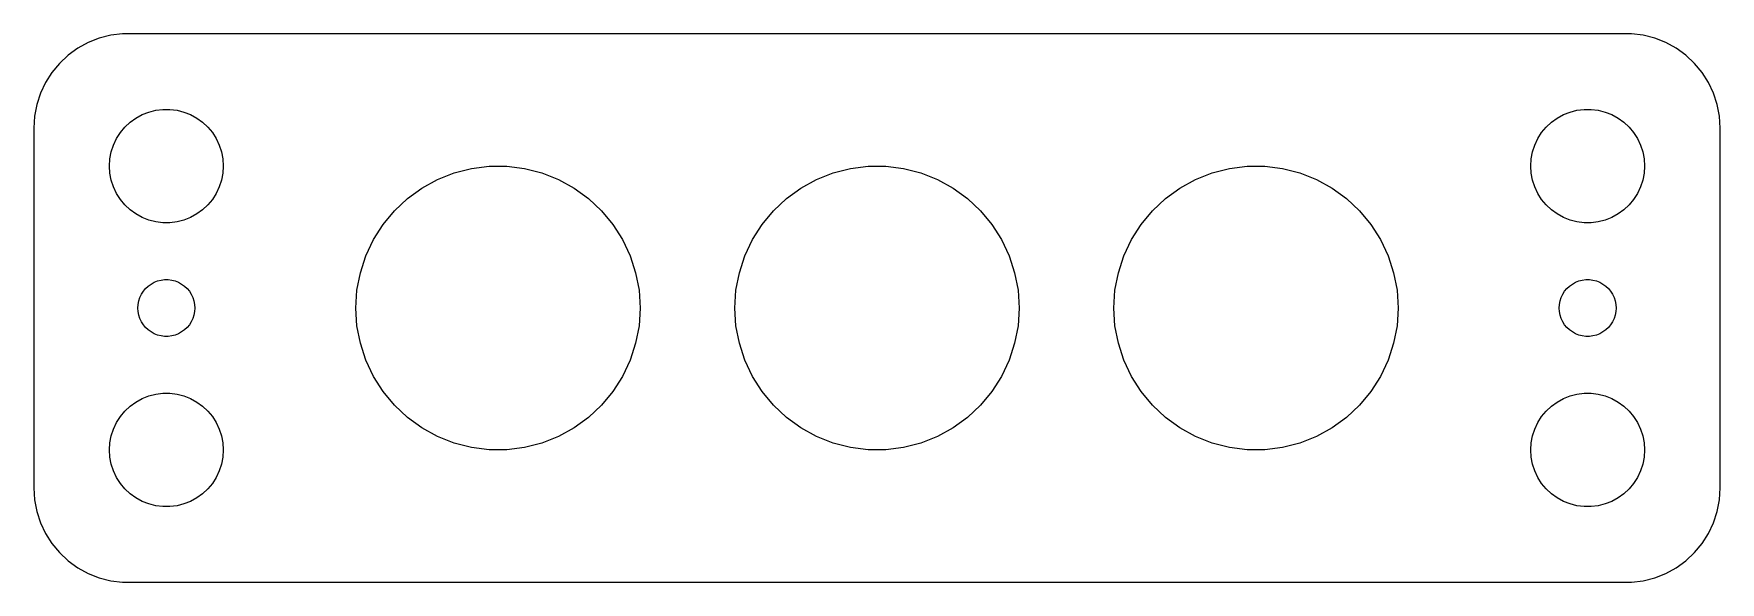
# Model space of a CAD drawing. Header units: metres. Extents: x -44.5 to 44.5, y -14.5 to 14.5.
import ezdxf

# ---------------------------------------------------------------- set-up
doc = ezdxf.new("R2010")
doc.units = ezdxf.units.M

msp = doc.modelspace()

# ---------------------------------------------------------------- linework, layer by layer
for p, q in [((-41.0451, 14.2553), (-41.6289, 14.0241)), ((-40.4369, 14.4114), (-41.0451, 14.2553)), ((-39.8139, 14.4901), (-40.4369, 14.4114)), ((39.8139, 14.4901), (-39.8139, 14.4901)), ((40.4369, 14.4114), (39.8139, 14.4901)), ((41.0451, 14.2553), (40.4369, 14.4114)), ((41.6289, 14.0241), (41.0451, 14.2553)), ((-42.6871, 13.3526), (-43.1448, 12.9227)), ((-42.1791, 13.7216), (-42.6871, 13.3526)), ((-41.6289, 14.0241), (-42.1791, 13.7216)), ((42.1791, 13.7216), (41.6289, 14.0241)), ((42.6871, 13.3526), (42.1791, 13.7216)), ((43.1448, 12.9227), (42.6871, 13.3526)), ((-43.1448, 12.9227), (-43.5451, 12.4389)), ((43.5451, 12.4389), (43.1448, 12.9227)), ((-43.8815, 11.9088), (-44.1489, 11.3406)), ((-43.5451, 12.4389), (-43.8815, 11.9088)), ((43.8815, 11.9088), (43.5451, 12.4389)), ((44.1489, 11.3406), (43.8815, 11.9088)), ((-44.3429, 10.7434), (-44.4606, 10.1267)), ((-44.1489, 11.3406), (-44.3429, 10.7434)), ((44.3429, 10.7434), (44.1489, 11.3406)), ((44.4606, 10.1267), (44.3429, 10.7434)), ((-44.4606, 10.1267), (-44.5, 9.5)), ((-39.6869, 9.55363), (-39.4123, 9.81154)), ((-39.4123, 9.81154), (-39.1075, 10.033)), ((-39.1075, 10.033), (-38.7773, 10.2145)), ((-38.7773, 10.2145), (-38.427, 10.3532)), ((-38.427, 10.3532), (-38.0621, 10.4469)), ((-38.0621, 10.4469), (-37.6884, 10.4941)), ((-37.6884, 10.4941), (-37.3116, 10.4941)), ((-37.3116, 10.4941), (-36.9379, 10.4469)), ((-36.9379, 10.4469), (-36.5729, 10.3532)), ((-36.5729, 10.3532), (-36.2227, 10.2145)), ((-36.2227, 10.2145), (-35.8925, 10.033)), ((-35.8925, 10.033), (-35.5877, 9.81154)), ((-35.5877, 9.81154), (-35.3131, 9.55363)), ((35.3131, 9.55363), (35.5877, 9.81154)), ((35.5877, 9.81154), (35.8925, 10.033)), ((35.8925, 10.033), (36.2227, 10.2145)), ((36.2227, 10.2145), (36.5729, 10.3532)), ((36.5729, 10.3532), (36.9379, 10.4469)), ((36.9379, 10.4469), (37.3116, 10.4941)), ((37.3116, 10.4941), (37.6884, 10.4941)), ((37.6884, 10.4941), (38.0621, 10.4469)), ((38.0621, 10.4469), (38.427, 10.3532)), ((38.427, 10.3532), (38.7773, 10.2145)), ((38.7773, 10.2145), (39.1075, 10.033)), ((39.1075, 10.033), (39.4123, 9.81154)), ((39.4123, 9.81154), (39.6869, 9.55363)), ((44.5, 9.5), (44.4606, 10.1267)), ((-44.5, 9.5), (-44.5, -9.5)), ((-40.2893, 8.60437), (-40.1289, 8.94525)), ((-40.1289, 8.94525), (-39.927, 9.26335)), ((-39.927, 9.26335), (-39.6869, 9.55363)), ((-35.3131, 9.55363), (-35.0729, 9.26335)), ((-35.0729, 9.26335), (-34.8711, 8.94525)), ((-34.8711, 8.94525), (-34.7107, 8.60437)), ((34.7107, 8.60437), (34.8711, 8.94525)), ((34.8711, 8.94525), (35.0729, 9.26335)), ((35.0729, 9.26335), (35.3131, 9.55363)), ((39.6869, 9.55363), (39.927, 9.26335)), ((39.927, 9.26335), (40.1289, 8.94525)), ((40.1289, 8.94525), (40.2893, 8.60437)), ((44.5, -9.5), (44.5, 9.5)), ((-40.4763, 7.87599), (-40.4057, 8.24606)), ((-40.4057, 8.24606), (-40.2893, 8.60437)), ((-34.7107, 8.60437), (-34.5942, 8.24606)), ((-34.5942, 8.24606), (-34.5237, 7.87599)), ((34.5237, 7.87599), (34.5942, 8.24606)), ((34.5942, 8.24606), (34.7107, 8.60437)), ((40.2893, 8.60437), (40.4057, 8.24606)), ((40.4057, 8.24606), (40.4763, 7.87599)), ((-40.5, 7.5), (-40.4763, 7.87599)), ((-40.4763, 7.12399), (-40.5, 7.5)), ((-40.4057, 6.75392), (-40.4763, 7.12399)), ((-34.5237, 7.12399), (-34.5942, 6.75392)), ((-34.5237, 7.87599), (-34.5, 7.5)), ((-34.5, 7.5), (-34.5237, 7.12399)), ((-23.1933, 6.78619), (-22.3176, 7.13292)), ((-22.3176, 7.13292), (-21.4053, 7.36714)), ((-21.4053, 7.36714), (-20.4709, 7.4852)), ((-20.4709, 7.4852), (-19.5291, 7.4852)), ((-19.5291, 7.4852), (-18.5946, 7.36714)), ((-18.5946, 7.36714), (-17.6824, 7.13292)), ((-17.6824, 7.13292), (-16.8067, 6.78619)), ((-3.19334, 6.78619), (-2.31763, 7.13292)), ((-2.31763, 7.13292), (-1.40535, 7.36714)), ((-1.40535, 7.36714), (-0.470917, 7.4852)), ((-0.470917, 7.4852), (0.470917, 7.4852)), ((0.470917, 7.4852), (1.40535, 7.36714)), ((1.40535, 7.36714), (2.31763, 7.13292)), ((2.31763, 7.13292), (3.19334, 6.78619)), ((16.8067, 6.78619), (17.6824, 7.13292)), ((17.6824, 7.13292), (18.5946, 7.36714)), ((18.5946, 7.36714), (19.5291, 7.4852)), ((19.5291, 7.4852), (20.4709, 7.4852)), ((20.4709, 7.4852), (21.4053, 7.36714)), ((21.4053, 7.36714), (22.3176, 7.13292)), ((22.3176, 7.13292), (23.1933, 6.78619)), ((34.5, 7.5), (34.5237, 7.87599)), ((34.5237, 7.12399), (34.5, 7.5)), ((34.5942, 6.75392), (34.5237, 7.12399)), ((40.4763, 7.12399), (40.4057, 6.75392)), ((40.4763, 7.87599), (40.5, 7.5)), ((40.5, 7.5), (40.4763, 7.12399)), ((-40.2893, 6.39561), (-40.4057, 6.75392)), ((-40.1289, 6.05473), (-40.2893, 6.39561)), ((-34.7107, 6.39561), (-34.8711, 6.05473)), ((-34.5942, 6.75392), (-34.7107, 6.39561)), ((-24.7807, 5.77884), (-24.0187, 6.33246)), ((-24.0187, 6.33246), (-23.1933, 6.78619)), ((-16.8067, 6.78619), (-15.9813, 6.33246)), ((-15.9813, 6.33246), (-15.2193, 5.77884)), ((-4.78067, 5.77884), (-4.01869, 6.33246)), ((-4.01869, 6.33246), (-3.19334, 6.78619)), ((3.19334, 6.78619), (4.01869, 6.33246)), ((4.01869, 6.33246), (4.78067, 5.77884)), ((15.2193, 5.77884), (15.9813, 6.33246)), ((15.9813, 6.33246), (16.8067, 6.78619)), ((23.1933, 6.78619), (24.0187, 6.33246)), ((24.0187, 6.33246), (24.7807, 5.77884)), ((34.7107, 6.39561), (34.5942, 6.75392)), ((34.8711, 6.05473), (34.7107, 6.39561)), ((40.2893, 6.39561), (40.1289, 6.05473)), ((40.4057, 6.75392), (40.2893, 6.39561)), ((-39.927, 5.73663), (-40.1289, 6.05473)), ((-39.6869, 5.44635), (-39.927, 5.73663)), ((-39.4123, 5.18845), (-39.6869, 5.44635)), ((-35.3131, 5.44635), (-35.5877, 5.18845)), ((-35.0729, 5.73663), (-35.3131, 5.44635)), ((-34.8711, 6.05473), (-35.0729, 5.73663)), ((-25.4673, 5.13409), (-24.7807, 5.77884)), ((-15.2193, 5.77884), (-14.5327, 5.13409)), ((-5.46725, 5.13409), (-4.78067, 5.77884)), ((4.78067, 5.77884), (5.46725, 5.13409)), ((14.5327, 5.13409), (15.2193, 5.77884)), ((24.7807, 5.77884), (25.4673, 5.13409)), ((35.0729, 5.73663), (34.8711, 6.05473)), ((35.3131, 5.44635), (35.0729, 5.73663)), ((35.5877, 5.18845), (35.3131, 5.44635)), ((39.6869, 5.44635), (39.4123, 5.18845)), ((39.927, 5.73663), (39.6869, 5.44635)), ((40.1289, 6.05473), (39.927, 5.73663)), ((-39.1075, 4.96701), (-39.4123, 5.18845)), ((-38.7773, 4.78551), (-39.1075, 4.96701)), ((-38.427, 4.64682), (-38.7773, 4.78551)), ((-38.0621, 4.55313), (-38.427, 4.64682)), ((-37.6884, 4.50591), (-38.0621, 4.55313)), ((-37.3116, 4.50591), (-37.6884, 4.50591)), ((-36.9379, 4.55313), (-37.3116, 4.50591)), ((-36.5729, 4.64682), (-36.9379, 4.55313)), ((-36.2227, 4.78551), (-36.5729, 4.64682)), ((-35.8925, 4.96701), (-36.2227, 4.78551)), ((-35.5877, 5.18845), (-35.8925, 4.96701)), ((-26.0676, 4.40839), (-25.4673, 5.13409)), ((-14.5327, 5.13409), (-13.9324, 4.40839)), ((-6.06763, 4.40839), (-5.46725, 5.13409)), ((5.46725, 5.13409), (6.06763, 4.40839)), ((13.9324, 4.40839), (14.5327, 5.13409)), ((25.4673, 5.13409), (26.0676, 4.40839)), ((35.8925, 4.96701), (35.5877, 5.18845)), ((36.2227, 4.78551), (35.8925, 4.96701)), ((36.5729, 4.64682), (36.2227, 4.78551)), ((36.9379, 4.55313), (36.5729, 4.64682)), ((37.3116, 4.50591), (36.9379, 4.55313)), ((37.6884, 4.50591), (37.3116, 4.50591)), ((38.0621, 4.55313), (37.6884, 4.50591)), ((38.427, 4.64682), (38.0621, 4.55313)), ((38.7773, 4.78551), (38.427, 4.64682)), ((39.1075, 4.96701), (38.7773, 4.78551)), ((39.4123, 5.18845), (39.1075, 4.96701)), ((-26.9733, 2.76093), (-26.5723, 3.61314)), ((-26.5723, 3.61314), (-26.0676, 4.40839)), ((-13.9324, 4.40839), (-13.4277, 3.61314)), ((-13.4277, 3.61314), (-13.0267, 2.76093)), ((-6.97331, 2.76093), (-6.5723, 3.61314)), ((-6.5723, 3.61314), (-6.06763, 4.40839)), ((6.06763, 4.40839), (6.5723, 3.61314)), ((6.5723, 3.61314), (6.97331, 2.76093)), ((13.0267, 2.76093), (13.4277, 3.61314)), ((13.4277, 3.61314), (13.9324, 4.40839)), ((26.0676, 4.40839), (26.5723, 3.61314)), ((26.5723, 3.61314), (26.9733, 2.76093)), ((-27.2644, 1.86517), (-26.9733, 2.76093)), ((-13.0267, 2.76093), (-12.7356, 1.86517)), ((-7.26436, 1.86517), (-6.97331, 2.76093)), ((6.97331, 2.76093), (7.26436, 1.86517)), ((12.7356, 1.86517), (13.0267, 2.76093)), ((26.9733, 2.76093), (27.2644, 1.86517)), ((-27.4409, 0.939987), (-27.2644, 1.86517)), ((-12.7356, 1.86517), (-12.5591, 0.939987)), ((-7.44086, 0.939987), (-7.26436, 1.86517)), ((7.26436, 1.86517), (7.44086, 0.939987)), ((12.5591, 0.939987), (12.7356, 1.86517)), ((27.2644, 1.86517), (27.4409, 0.939987)), ((-38.7135, 0.881668), (-38.5934, 1.02681)), ((-38.5934, 1.02681), (-38.4561, 1.15576)), ((-38.4561, 1.15576), (-38.3037, 1.26648)), ((-38.3037, 1.26648), (-38.1387, 1.35724)), ((-38.1387, 1.35724), (-37.9635, 1.42657)), ((-37.9635, 1.42657), (-37.7811, 1.47342)), ((-37.7811, 1.47342), (-37.5942, 1.49704)), ((-37.5942, 1.49704), (-37.4058, 1.49704)), ((-37.4058, 1.49704), (-37.2189, 1.47342)), ((-37.2189, 1.47342), (-37.0365, 1.42657)), ((-37.0365, 1.42657), (-36.8613, 1.35724)), ((-36.8613, 1.35724), (-36.6963, 1.26648)), ((-36.6963, 1.26648), (-36.5439, 1.15576)), ((-36.5439, 1.15576), (-36.4065, 1.02681)), ((-36.4065, 1.02681), (-36.2865, 0.881668)), ((-27.5, 0), (-27.4409, 0.939987)), ((-12.5591, 0.939987), (-12.5, 0)), ((-7.5, 0), (-7.44086, 0.939987)), ((7.44086, 0.939987), (7.5, 0)), ((12.5, 0), (12.5591, 0.939987)), ((27.4409, 0.939987), (27.5, 0)), ((36.2865, 0.881668), (36.4065, 1.02681)), ((36.4065, 1.02681), (36.5439, 1.15576)), ((36.5439, 1.15576), (36.6963, 1.26648)), ((36.6963, 1.26648), (36.8613, 1.35724)), ((36.8613, 1.35724), (37.0365, 1.42657)), ((37.0365, 1.42657), (37.2189, 1.47342)), ((37.2189, 1.47342), (37.4058, 1.49704)), ((37.4058, 1.49704), (37.5942, 1.49704)), ((37.5942, 1.49704), (37.7811, 1.47342)), ((37.7811, 1.47342), (37.9635, 1.42657)), ((37.9635, 1.42657), (38.1387, 1.35724)), ((38.1387, 1.35724), (38.3037, 1.26648)), ((38.3037, 1.26648), (38.4561, 1.15576)), ((38.4561, 1.15576), (38.5934, 1.02681)), ((38.5934, 1.02681), (38.7135, 0.881668)), ((-39, 0), (-38.9882, 0.187988)), ((-38.9882, -0.187988), (-39, 0)), ((-38.9882, 0.187988), (-38.9529, 0.373032)), ((-38.9529, 0.373032), (-38.8947, 0.552185)), ((-38.8947, 0.552185), (-38.8145, 0.722626)), ((-38.8145, 0.722626), (-38.7135, 0.881668)), ((-36.2865, 0.881668), (-36.1855, 0.722626)), ((-36.1855, 0.722626), (-36.1053, 0.552185)), ((-36.1053, 0.552185), (-36.0471, 0.373032)), ((-36.0471, 0.373032), (-36.0118, 0.187988)), ((-36.0118, 0.187988), (-36, 0)), ((-36, 0), (-36.0118, -0.187988)), ((-27.4409, -0.939987), (-27.5, 0)), ((-12.5, 0), (-12.5591, -0.939987)), ((-7.44086, -0.939987), (-7.5, 0)), ((7.5, 0), (7.44086, -0.939987)), ((12.5591, -0.939987), (12.5, 0)), ((27.5, 0), (27.4409, -0.939987)), ((36, 0), (36.0118, 0.187988)), ((36.0118, -0.187988), (36, 0)), ((36.0118, 0.187988), (36.0471, 0.373032)), ((36.0471, 0.373032), (36.1053, 0.552185)), ((36.1053, 0.552185), (36.1855, 0.722626)), ((36.1855, 0.722626), (36.2865, 0.881668)), ((38.7135, 0.881668), (38.8145, 0.722626)), ((38.8145, 0.722626), (38.8947, 0.552185)), ((38.8947, 0.552185), (38.9529, 0.373032)), ((38.9529, 0.373032), (38.9882, 0.187988)), ((38.9882, 0.187988), (39, 0)), ((39, 0), (38.9882, -0.187988)), ((-38.9529, -0.373032), (-38.9882, -0.187988)), ((-38.8947, -0.552185), (-38.9529, -0.373032)), ((-38.8145, -0.722626), (-38.8947, -0.552185)), ((-38.7135, -0.881668), (-38.8145, -0.722626)), ((-38.5934, -1.02681), (-38.7135, -0.881668)), ((-36.2865, -0.881668), (-36.4065, -1.02681)), ((-36.1855, -0.722626), (-36.2865, -0.881668)), ((-36.1053, -0.552185), (-36.1855, -0.722626)), ((-36.0471, -0.373032), (-36.1053, -0.552185)), ((-36.0118, -0.187988), (-36.0471, -0.373032)), ((36.0471, -0.373032), (36.0118, -0.187988)), ((36.1053, -0.552185), (36.0471, -0.373032)), ((36.1855, -0.722626), (36.1053, -0.552185)), ((36.2865, -0.881668), (36.1855, -0.722626)), ((36.4065, -1.02681), (36.2865, -0.881668)), ((38.7135, -0.881668), (38.5934, -1.02681)), ((38.8145, -0.722626), (38.7135, -0.881668)), ((38.8947, -0.552185), (38.8145, -0.722626)), ((38.9529, -0.373032), (38.8947, -0.552185)), ((38.9882, -0.187988), (38.9529, -0.373032)), ((-38.4561, -1.15576), (-38.5934, -1.02681)), ((-38.3037, -1.26648), (-38.4561, -1.15576)), ((-38.1387, -1.35724), (-38.3037, -1.26648)), ((-37.9635, -1.42657), (-38.1387, -1.35724)), ((-37.7811, -1.47342), (-37.9635, -1.42657)), ((-37.5942, -1.49704), (-37.7811, -1.47342)), ((-37.4058, -1.49704), (-37.5942, -1.49704)), ((-37.2189, -1.47342), (-37.4058, -1.49704)), ((-37.0365, -1.42657), (-37.2189, -1.47342)), ((-36.8613, -1.35724), (-37.0365, -1.42657)), ((-36.6963, -1.26648), (-36.8613, -1.35724)), ((-36.5439, -1.15576), (-36.6963, -1.26648)), ((-36.4065, -1.02681), (-36.5439, -1.15576)), ((-27.2644, -1.86517), (-27.4409, -0.939987)), ((-12.5591, -0.939987), (-12.7356, -1.86517)), ((-7.26436, -1.86517), (-7.44086, -0.939987)), ((7.44086, -0.939987), (7.26436, -1.86517)), ((12.7356, -1.86517), (12.5591, -0.939987)), ((27.4409, -0.939987), (27.2644, -1.86517)), ((36.5439, -1.15576), (36.4065, -1.02681)), ((36.6963, -1.26648), (36.5439, -1.15576)), ((36.8613, -1.35724), (36.6963, -1.26648)), ((37.0365, -1.42657), (36.8613, -1.35724)), ((37.2189, -1.47342), (37.0365, -1.42657)), ((37.4058, -1.49704), (37.2189, -1.47342)), ((37.5942, -1.49704), (37.4058, -1.49704)), ((37.7811, -1.47342), (37.5942, -1.49704)), ((37.9635, -1.42657), (37.7811, -1.47342)), ((38.1387, -1.35724), (37.9635, -1.42657)), ((38.3037, -1.26648), (38.1387, -1.35724)), ((38.4561, -1.15576), (38.3037, -1.26648)), ((38.5934, -1.02681), (38.4561, -1.15576)), ((-26.9733, -2.76093), (-27.2644, -1.86517)), ((-12.7356, -1.86517), (-13.0267, -2.76093)), ((-6.97331, -2.76093), (-7.26436, -1.86517)), ((7.26436, -1.86517), (6.97331, -2.76093)), ((13.0267, -2.76093), (12.7356, -1.86517)), ((27.2644, -1.86517), (26.9733, -2.76093)), ((-26.5723, -3.61314), (-26.9733, -2.76093)), ((-13.0267, -2.76093), (-13.4277, -3.61314)), ((-6.5723, -3.61314), (-6.97331, -2.76093)), ((6.97331, -2.76093), (6.5723, -3.61314)), ((13.4277, -3.61314), (13.0267, -2.76093)), ((26.9733, -2.76093), (26.5723, -3.61314)), ((-26.0676, -4.40839), (-26.5723, -3.61314)), ((-25.4673, -5.13409), (-26.0676, -4.40839)), ((-13.9324, -4.40839), (-14.5327, -5.13409)), ((-13.4277, -3.61314), (-13.9324, -4.40839)), ((-6.06763, -4.40839), (-6.5723, -3.61314)), ((-5.46725, -5.13409), (-6.06763, -4.40839)), ((6.06763, -4.40839), (5.46725, -5.13409)), ((6.5723, -3.61314), (6.06763, -4.40839)), ((13.9324, -4.40839), (13.4277, -3.61314)), ((14.5327, -5.13409), (13.9324, -4.40839)), ((26.0676, -4.40839), (25.4673, -5.13409)), ((26.5723, -3.61314), (26.0676, -4.40839)), ((-39.6869, -5.44635), (-39.4123, -5.18845)), ((-39.4123, -5.18845), (-39.1075, -4.96701)), ((-39.1075, -4.96701), (-38.7773, -4.78551)), ((-38.7773, -4.78551), (-38.427, -4.64682)), ((-38.427, -4.64682), (-38.0621, -4.55313)), ((-38.0621, -4.55313), (-37.6884, -4.50591)), ((-37.6884, -4.50591), (-37.3116, -4.50591)), ((-37.3116, -4.50591), (-36.9379, -4.55313)), ((-36.9379, -4.55313), (-36.5729, -4.64682)), ((-36.5729, -4.64682), (-36.2227, -4.78551)), ((-36.2227, -4.78551), (-35.8925, -4.96701)), ((-35.8925, -4.96701), (-35.5877, -5.18845)), ((-35.5877, -5.18845), (-35.3131, -5.44635)), ((-24.7807, -5.77884), (-25.4673, -5.13409)), ((-14.5327, -5.13409), (-15.2193, -5.77884)), ((-4.78067, -5.77884), (-5.46725, -5.13409)), ((5.46725, -5.13409), (4.78067, -5.77884)), ((15.2193, -5.77884), (14.5327, -5.13409)), ((25.4673, -5.13409), (24.7807, -5.77884)), ((35.3131, -5.44635), (35.5877, -5.18845)), ((35.5877, -5.18845), (35.8925, -4.96701)), ((35.8925, -4.96701), (36.2227, -4.78551)), ((36.2227, -4.78551), (36.5729, -4.64682)), ((36.5729, -4.64682), (36.9379, -4.55313)), ((36.9379, -4.55313), (37.3116, -4.50591)), ((37.3116, -4.50591), (37.6884, -4.50591)), ((37.6884, -4.50591), (38.0621, -4.55313)), ((38.0621, -4.55313), (38.427, -4.64682)), ((38.427, -4.64682), (38.7773, -4.78551)), ((38.7773, -4.78551), (39.1075, -4.96701)), ((39.1075, -4.96701), (39.4123, -5.18845)), ((39.4123, -5.18845), (39.6869, -5.44635)), ((-40.2893, -6.39561), (-40.1289, -6.05473)), ((-40.1289, -6.05473), (-39.927, -5.73663)), ((-39.927, -5.73663), (-39.6869, -5.44635)), ((-35.3131, -5.44635), (-35.0729, -5.73663)), ((-35.0729, -5.73663), (-34.8711, -6.05473)), ((-34.8711, -6.05473), (-34.7107, -6.39561)), ((-24.0187, -6.33246), (-24.7807, -5.77884)), ((-15.2193, -5.77884), (-15.9813, -6.33246)), ((-4.01869, -6.33246), (-4.78067, -5.77884)), ((4.78067, -5.77884), (4.01869, -6.33246)), ((15.9813, -6.33246), (15.2193, -5.77884)), ((24.7807, -5.77884), (24.0187, -6.33246)), ((34.7107, -6.39561), (34.8711, -6.05473)), ((34.8711, -6.05473), (35.0729, -5.73663)), ((35.0729, -5.73663), (35.3131, -5.44635)), ((39.6869, -5.44635), (39.927, -5.73663)), ((39.927, -5.73663), (40.1289, -6.05473)), ((40.1289, -6.05473), (40.2893, -6.39561)), ((-40.4763, -7.12399), (-40.4057, -6.75392)), ((-40.4057, -6.75392), (-40.2893, -6.39561)), ((-34.7107, -6.39561), (-34.5942, -6.75392)), ((-34.5942, -6.75392), (-34.5237, -7.12399)), ((-23.1933, -6.78619), (-24.0187, -6.33246)), ((-22.3176, -7.13292), (-23.1933, -6.78619)), ((-16.8067, -6.78619), (-17.6824, -7.13292)), ((-15.9813, -6.33246), (-16.8067, -6.78619)), ((-3.19334, -6.78619), (-4.01869, -6.33246)), ((-2.31763, -7.13292), (-3.19334, -6.78619)), ((3.19334, -6.78619), (2.31763, -7.13292)), ((4.01869, -6.33246), (3.19334, -6.78619)), ((16.8067, -6.78619), (15.9813, -6.33246)), ((17.6824, -7.13292), (16.8067, -6.78619)), ((23.1933, -6.78619), (22.3176, -7.13292)), ((24.0187, -6.33246), (23.1933, -6.78619)), ((34.5237, -7.12399), (34.5942, -6.75392)), ((34.5942, -6.75392), (34.7107, -6.39561)), ((40.2893, -6.39561), (40.4057, -6.75392)), ((40.4057, -6.75392), (40.4763, -7.12399)), ((-40.5, -7.5), (-40.4763, -7.12399)), ((-40.4763, -7.87599), (-40.5, -7.5)), ((-40.4057, -8.24606), (-40.4763, -7.87599)), ((-34.5237, -7.87599), (-34.5942, -8.24606)), ((-34.5237, -7.12399), (-34.5, -7.5)), ((-34.5, -7.5), (-34.5237, -7.87599)), ((-21.4053, -7.36714), (-22.3176, -7.13292)), ((-20.4709, -7.4852), (-21.4053, -7.36714)), ((-19.5291, -7.4852), (-20.4709, -7.4852)), ((-18.5946, -7.36714), (-19.5291, -7.4852)), ((-17.6824, -7.13292), (-18.5946, -7.36714)), ((-1.40535, -7.36714), (-2.31763, -7.13292)), ((-0.470917, -7.4852), (-1.40535, -7.36714)), ((0.470917, -7.4852), (-0.470917, -7.4852)), ((1.40535, -7.36714), (0.470917, -7.4852)), ((2.31763, -7.13292), (1.40535, -7.36714)), ((18.5946, -7.36714), (17.6824, -7.13292)), ((19.5291, -7.4852), (18.5946, -7.36714)), ((20.4709, -7.4852), (19.5291, -7.4852)), ((21.4053, -7.36714), (20.4709, -7.4852)), ((22.3176, -7.13292), (21.4053, -7.36714)), ((34.5, -7.5), (34.5237, -7.12399)), ((34.5237, -7.87599), (34.5, -7.5)), ((34.5942, -8.24606), (34.5237, -7.87599)), ((40.4763, -7.87599), (40.4057, -8.24606)), ((40.4763, -7.12399), (40.5, -7.5)), ((40.5, -7.5), (40.4763, -7.87599)), ((-40.2893, -8.60437), (-40.4057, -8.24606)), ((-40.1289, -8.94525), (-40.2893, -8.60437)), ((-34.7107, -8.60437), (-34.8711, -8.94525)), ((-34.5942, -8.24606), (-34.7107, -8.60437)), ((34.7107, -8.60437), (34.5942, -8.24606)), ((34.8711, -8.94525), (34.7107, -8.60437)), ((40.2893, -8.60437), (40.1289, -8.94525)), ((40.4057, -8.24606), (40.2893, -8.60437)), ((-44.5, -9.5), (-44.4606, -10.1267)), ((-39.927, -9.26335), (-40.1289, -8.94525)), ((-39.6869, -9.55363), (-39.927, -9.26335)), ((-39.4123, -9.81154), (-39.6869, -9.55363)), ((-35.3131, -9.55363), (-35.5877, -9.81154)), ((-35.0729, -9.26335), (-35.3131, -9.55363)), ((-34.8711, -8.94525), (-35.0729, -9.26335)), ((35.0729, -9.26335), (34.8711, -8.94525)), ((35.3131, -9.55363), (35.0729, -9.26335)), ((35.5877, -9.81154), (35.3131, -9.55363)), ((39.6869, -9.55363), (39.4123, -9.81154)), ((39.927, -9.26335), (39.6869, -9.55363)), ((40.1289, -8.94525), (39.927, -9.26335)), ((44.4606, -10.1267), (44.5, -9.5)), ((-44.4606, -10.1267), (-44.3429, -10.7434)), ((-39.1075, -10.033), (-39.4123, -9.81154)), ((-38.7773, -10.2145), (-39.1075, -10.033)), ((-38.427, -10.3532), (-38.7773, -10.2145)), ((-38.0621, -10.4469), (-38.427, -10.3532)), ((-37.6884, -10.4941), (-38.0621, -10.4469)), ((-37.3116, -10.4941), (-37.6884, -10.4941)), ((-36.9379, -10.4469), (-37.3116, -10.4941)), ((-36.5729, -10.3532), (-36.9379, -10.4469)), ((-36.2227, -10.2145), (-36.5729, -10.3532)), ((-35.8925, -10.033), (-36.2227, -10.2145)), ((-35.5877, -9.81154), (-35.8925, -10.033)), ((35.8925, -10.033), (35.5877, -9.81154)), ((36.2227, -10.2145), (35.8925, -10.033)), ((36.5729, -10.3532), (36.2227, -10.2145)), ((36.9379, -10.4469), (36.5729, -10.3532)), ((37.3116, -10.4941), (36.9379, -10.4469)), ((37.6884, -10.4941), (37.3116, -10.4941)), ((38.0621, -10.4469), (37.6884, -10.4941)), ((38.427, -10.3532), (38.0621, -10.4469)), ((38.7773, -10.2145), (38.427, -10.3532)), ((39.1075, -10.033), (38.7773, -10.2145)), ((39.4123, -9.81154), (39.1075, -10.033)), ((44.3429, -10.7434), (44.4606, -10.1267)), ((-44.3429, -10.7434), (-44.1489, -11.3406)), ((-44.1489, -11.3406), (-43.8815, -11.9088)), ((43.8815, -11.9088), (44.1489, -11.3406)), ((44.1489, -11.3406), (44.3429, -10.7434)), ((-43.8815, -11.9088), (-43.5451, -12.4389)), ((-43.5451, -12.4389), (-43.1448, -12.9227)), ((43.1448, -12.9227), (43.5451, -12.4389)), ((43.5451, -12.4389), (43.8815, -11.9088)), ((-43.1448, -12.9227), (-42.6871, -13.3526)), ((42.6871, -13.3526), (43.1448, -12.9227)), ((-42.6871, -13.3526), (-42.1791, -13.7216)), ((-42.1791, -13.7216), (-41.6289, -14.0241)), ((-41.6289, -14.0241), (-41.0451, -14.2553)), ((41.0451, -14.2553), (41.6289, -14.0241)), ((41.6289, -14.0241), (42.1791, -13.7216)), ((42.1791, -13.7216), (42.6871, -13.3526)), ((-41.0451, -14.2553), (-40.4369, -14.4114)), ((-40.4369, -14.4114), (-39.8139, -14.4901)), ((-39.8139, -14.4901), (39.8139, -14.4901)), ((39.8139, -14.4901), (40.4369, -14.4114)), ((40.4369, -14.4114), (41.0451, -14.2553))]:
    msp.add_line(p, q)

doc.saveas('drawing.dxf')
